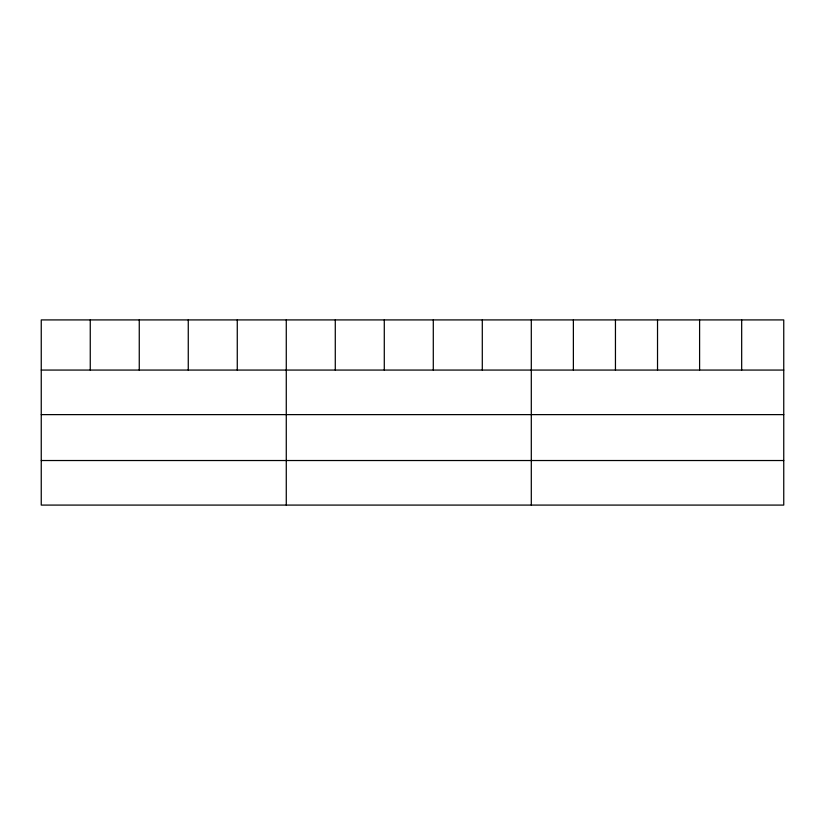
<?xml version="1.0" encoding="UTF-8"?>
<svg xmlns="http://www.w3.org/2000/svg" width="825" height="825" viewBox="0 0 825 825"><rect width="100%" height="100%" fill="white"/><g stroke="black" fill="none" stroke-linecap="round" stroke-linejoin="round"><path stroke-width="1.24" d="M783.75 414.624L783.75 319.914L41.25 319.914L41.25 505.086L783.75 505.086L783.75 414.624L41.25 414.624M41.25 370.064L783.75 370.064M41.25 460.525L783.75 460.525M741.675 319.914L741.675 370.064M699.6 319.914L699.6 370.064M657.525 319.914L657.525 370.064M615.45 319.914L615.45 370.064M573.375 319.914L573.375 370.064M531.3 319.914L531.3 505.086M482.295 319.914L482.295 370.064M433.29 319.914L433.29 370.064M384.285 319.914L384.285 370.064M335.28 319.914L335.28 370.064M286.275 319.914L286.275 505.086M237.27 319.914L237.27 370.064M188.265 319.914L188.265 370.064M139.26 319.914L139.26 370.064M90.255 319.914L90.255 370.064"/></g></svg>
